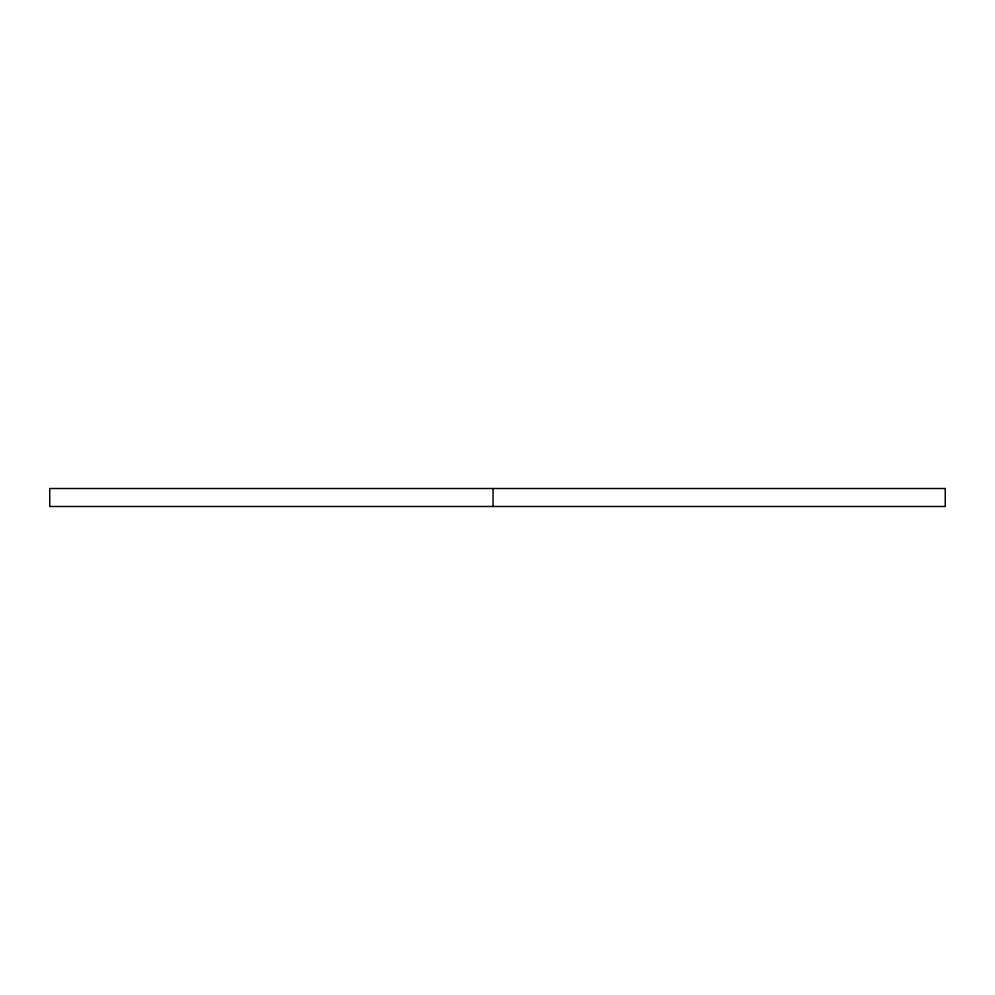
<?xml version="1.0" encoding="UTF-8"?>
<svg xmlns="http://www.w3.org/2000/svg" width="995" height="995" viewBox="0 0 995 995"><rect width="100%" height="100%" fill="white"/><g stroke="black" fill="none" stroke-linecap="round" stroke-linejoin="round"><path stroke-width="1.49" d="M493.06 488.508L493.06 506.492M945.25 488.508L49.75 488.508L49.75 506.492L945.25 506.492L945.25 488.508"/></g></svg>
